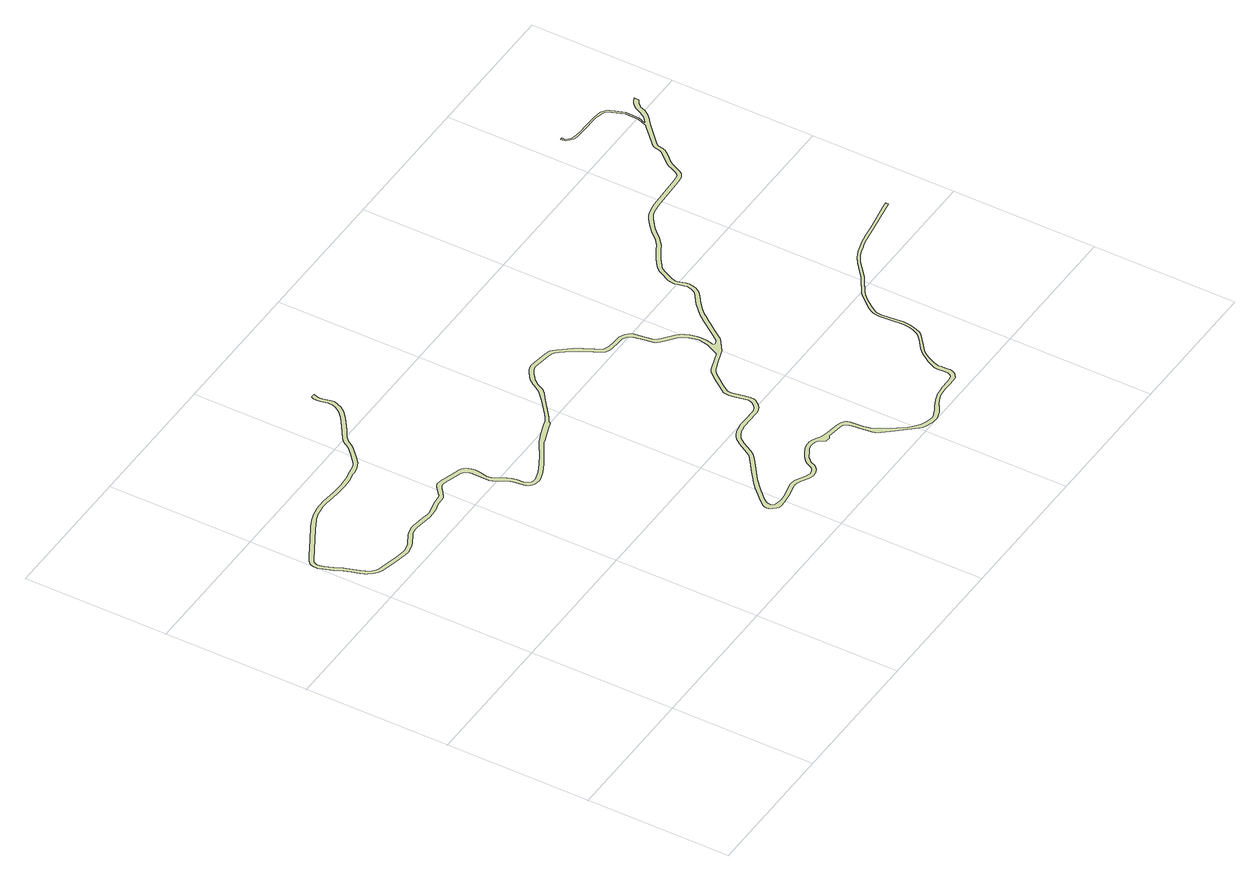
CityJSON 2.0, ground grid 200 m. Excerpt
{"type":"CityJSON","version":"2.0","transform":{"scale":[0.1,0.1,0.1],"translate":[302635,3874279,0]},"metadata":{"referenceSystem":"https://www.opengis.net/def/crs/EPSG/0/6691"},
"CityObjects":{
"landuse1":{"type":"LandUse","attributes":{"class":"215","LandUseDetailAttribute.prefecture":"22","LandUseDetailAttribute.city":"22203","LandUseDetailAttribute.surveyYear":2015},"geometry":[{"type":"MultiSurface","lod":"1","boundaries":[[[0,1,2,3,4,5,6,7,8,9,10,11,12,13,14,15,16,17,18,19,20,21,22,23,24,25,26,27,28,29,30,31,32,33,34,35,36,37,38,39,40,41,42,43,44,45,46,47,48,49,50,51,52,53,54,55,56,57,58,59,60,61,62,63,64,65,66,67,68,69,70,71,72,73,74,75,76,77,78,79,80,81,82,83,84,85,86,87,88,89,90,91,92,93,94,95,96,97,98,99,100,101,102,103,104,105,106,107,108,109,110,111,112,113,114,115,116,117,118,119,120,121,122,123,124,125,126,127,128,129,130,131,132,133,134,135,136,137,138,139,140,141,142,143,144,145,146,147,148,149,150,151,152,153,154,155,156,157,158,159,160,161,162,163,164,165,166,167,168,169,170,171,172,173,174,175,176,177,178,179,180,181,182,183,184,185,186,187,188,189,190,191,192,193,194,195,196,197,198,199,200,201,202,203,204,205,206,207,208,209,210,211,212,213,214,215,216,217,218,219,220,221,222,223,224,225,226,227,228,229,230,231,232,233,234,235,236,237,238,239,240,241,242,243,244,245,246,247,248,249,250,251,252,253,254,255,256,257,258,259,260,261,262,263,264,265,266,267,268,269,270,271,272,273,274,275,276,277,278,279,280,281,282,283,284,285,286,287,288,289,290,291,292,293,294,295,296,297,298,299,300,301,302,303,304,305,306,307,308,309,310,311,312,313,314,315,316,317,318,319,320,321,322,323,324,325,326,327,328,329,330,331,332,333,334,335,336,337,338,339,340,341,342,343,344,345,346,347,348,349,350,351,352,353,354,355,356,357,358,359,360,361,362,363,364,365,366,367,368,369,370,371,372,373,374,375,376,377,378,379,380,381,382,383,384,385,386,387,388,389,390,391,392,393,394,395,396,397,398,399,400,401,402,403,404,405,406,407,408,409,410,411,412,413,414,415,416,417,418,419,420,421,422,423,424,425,426,427,428,429,430,431,432,433,434,435,436,437,438,439,440,441,442,443,444,445,446,447,448,449,450,451,452,453,454,455,456,457,458,459,460,461,462,463,464,465,466,467,468,469,470,471,472,473,474,475,476,477,478,479,480,481,482,483,484,485,486,487,488,489,490,491,492,493,494,495,496,497,498,499,500,501,502,503,504,505,506,507,508,509,510,511,512,513,514,515,516,517,518,519,520,521,522,523,524,525,526,527,528,529,530,531,532,533,534,535,536,537,538,539,540,541,542,543,544,545,546,547,548,549,550,551,552,553,554,555,556,557,558,559,560,561,562,563,564,565,566,567,568,569,570,571,572,573,574,575,576,577,578,579,580,581,582,583,584,585,586,587,588,589,590,591,592,593,594,595,596,597,598,599,600,601,602,603,604,605,606,607,608,609,610,611,612,613,614,615,616,617,618,619,620,621,622,623,624,625,626,627,628,629,630,631,632,633,634,635,636,637,638,639,640,641,642,643,644,645,646,647,648,649,650,651,652,653,654,655,656,657,658,659,660,661,662,663,664,665,666,667,668,669,670,671,672,673,674,675,676,677,678,679,680,681,682,683,684,685,686,687,688,689,690,691,692,693,694,695,696,697,698,699,700,701,702,703,704,705,706,707,708,709,710,711,712,713,714,715,716,717,718,719,720,721,722,723,724,725,726,727,728,729,730,731,732,733,734,735,736,737,738,739,740,741,742,743,744,745,746,747,748,749,750,751,752,753,754,755,756,757,758,759,760,761,762,763,764,765,766,767,768,769,770,771,772,773,774,775,776,777,778,779,780,781,782,783,784,785,786,787,788,789,790,791,792,793,794,795,796,797,798,799,800,801,802,803,804,805,806,807,808,809,810,811,812,813,814,815,816,817,818,819,820,821,822,823,824,825,826,827,828,829,830,831,832,833,834,835,836,837,838,839,840,841,842,843,844,845,846,847,848,849,850,851,852,853,854,855,856]]]}]}
},
"vertices":[
[147,4829,0],[148,4834,0],[120,4894,0],[80,5001,0],[63,5056,0],[59,5079,0],[59,5088,0],[63,5103,0],[82,5144,0],[112,5167,0],[610,5442,0],[761,5520,0],[768,5523,0],[806,5538,0],[857,5552,0],[877,5556,0],[968,5572,0],[1015,5576,0],[1108,5575,0],[1153,5570,0],[1323,5549,0],[1475,5545,0],[1559,5549,0],[1627,5557,0],[1723,5573,0],[1758,5579,0],[1844,5595,0],[1892,5611,0],[1933,5634,0],[1998,5685,0],[2075,5758,0],[2165,5849,0],[2230,5947,0],[2247,5964,0],[2291,6000,0],[2388,6064,0],[2515,6149,0],[2578,6196,0],[2658,6266,0],[2695,6308,0],[2722,6347,0],[2748,6401,0],[2759,6433,0],[2764,6468,0],[2758,6527,0],[2734,6617,0],[2730,6654,0],[2736,6692,0],[2756,6746,0],[2700,6747,0],[2684,6706,0],[2681,6687,0],[2676,6655,0],[2682,6607,0],[2705,6517,0],[2707,6503,0],[2708,6451,0],[2686,6395,0],[2647,6334,0],[2620,6303,0],[2554,6245,0],[2422,6151,0],[2235,6023,0],[2210,6003,0],[2188,5980,0],[2124,5882,0],[2038,5796,0],[1963,5726,0],[1903,5678,0],[1870,5659,0],[1831,5647,0],[1797,5640,0],[1749,5632,0],[1620,5609,0],[1555,5602,0],[1475,5599,0],[1314,5602,0],[1118,5628,0],[1014,5629,0],[961,5625,0],[845,5604,0],[789,5588,0],[734,5567,0],[626,5513,0],[416,5396,0],[161,5258,0],[82,5210,0],[45,5183,0],[33,5168,0],[15,5132,0],[6,5094,0],[6,5074,0],[11,5044,0],[29,4984,0],[76,4861,0],[104,4802,0],[129,4748,0],[161,4655,0],[192,4551,0],[211,4501,0],[228,4469,0],[274,4414,0],[322,4372,0],[350,4357,0],[398,4340,0],[498,4315,0],[577,4298,0],[672,4277,0],[769,4259,0],[817,4253,0],[843,4253,0],[894,4262,0],[966,4283,0],[1001,4297,0],[1134,4372,0],[1159,4382,0],[1211,4394,0],[1238,4397,0],[1292,4396,0],[1519,4362,0],[1593,4360,0],[1680,4372,0],[1768,4393,0],[1800,4397,0],[1867,4401,0],[1917,4407,0],[1945,4419,0],[2003,4466,0],[2064,4518,0],[2090,4533,0],[2114,4536,0],[2128,4537,0],[2176,4530,0],[2340,4482,0],[2413,4455,0],[2458,4423,0],[2475,4398,0],[2487,4365,0],[2492,4335,0],[2489,4308,0],[2480,4162,0],[2485,4092,0],[2500,4054,0],[2560,3953,0],[2585,3910,0],[2605,3860,0],[2608,3848,0],[2628,3690,0],[2636,3654,0],[2662,3614,0],[2703,3583,0],[2745,3570,0],[2788,3565,0],[2836,3571,0],[2942,3609,0],[3084,3678,0],[3228,3760,0],[3389,3858,0],[3433,3884,0],[3464,3891,0],[3672,3964,0],[3772,4000,0],[3786,4012,0],[3798,4032,0],[3822,4046,0],[3862,4071,0],[4148,4299,0],[4214,4347,0],[4224,4357,0],[4245,4379,0],[4265,4402,0],[4316,4492,0],[4321,4501,0],[4359,4556,0],[4387,4586,0],[4397,4595,0],[4470,4652,0],[4481,4660,0],[4515,4680,0],[4545,4691,0],[4573,4697,0],[4590,4697,0],[4650,4686,0],[4736,4673,0],[4839,4661,0],[4882,4651,0],[4891,4648,0],[4923,4626,0],[4957,4588,0],[5049,4467,0],[5115,4365,0],[5187,4225,0],[5230,4147,0],[5264,4104,0],[5305,4081,0],[5346,4069,0],[5390,4062,0],[5462,4059,0],[5547,4056,0],[5572,4051,0],[5594,4043,0],[5626,4021,0],[5650,3998,0],[5663,3980,0],[5688,3862,0],[5718,3689,0],[5738,3654,0],[5766,3624,0],[5814,3584,0],[5935,3488,0],[5961,3456,0],[5982,3423,0],[6008,3364,0],[6029,3291,0],[6034,3239,0],[6028,3181,0],[6017,3113,0],[5928,2926,0],[5695,2851,0],[5679,2845,0],[5641,2830,0],[5617,2814,0],[5532,2720,0],[5374,2516,0],[5356,2486,0],[5346,2442,0],[5346,2397,0],[5356,2325,0],[5371,2243,0],[5390,2152,0],[5386,2115,0],[5364,2072,0],[5311,2020,0],[5258,1998,0],[5216,1992,0],[5202,1991,0],[5085,1994,0],[4939,1995,0],[4869,1984,0],[4816,1972,0],[4769,1951,0],[4722,1921,0],[4711,1912,0],[4690,1893,0],[4663,1860,0],[4636,1818,0],[4548,1669,0],[4526,1632,0],[4511,1613,0],[4456,1569,0],[4423,1544,0],[4268,1429,0],[4189,1370,0],[4102,1298,0],[4033,1236,0],[3859,1058,0],[3847,1044,0],[3806,987,0],[3794,959,0],[3789,932,0],[3793,902,0],[3816,859,0],[3846,822,0],[3875,804,0],[3911,795,0],[3980,796,0],[4014,800,0],[4144,817,0],[4268,845,0],[4311,852,0],[4340,851,0],[4382,843,0],[4438,818,0],[4525,771,0],[4563,754,0],[4595,746,0],[4627,748,0],[4663,756,0],[4714,778,0],[4740,803,0],[4766,842,0],[4797,907,0],[4816,930,0],[4864,974,0],[4928,1011,0],[4991,1043,0],[5052,1061,0],[5083,1060,0],[5109,1058,0],[5144,1045,0],[5180,1016,0],[5188,1006,0],[5207,982,0],[5227,951,0],[5229,948,0],[5247,942,0],[5273,937,0],[5288,941,0],[5320,961,0],[5335,962,0],[5422,950,0],[5536,934,0],[5577,920,0],[5599,904,0],[5613,877,0],[5627,814,0],[5641,729,0],[5649,616,0],[5659,550,0],[5673,513,0],[5702,453,0],[5777,364,0],[5954,165,0],[6021,99,0],[6050,70,0],[6083,52,0],[6192,10,0],[6203,8,0],[6243,3,0],[6271,2,0],[6315,11,0],[6390,40,0],[6459,80,0],[6532,127,0],[6572,148,0],[6626,170,0],[6677,186,0],[6735,192,0],[6810,199,0],[6904,197,0],[7045,199,0],[7104,243,0],[7116,258,0],[7130,297,0],[7138,334,0],[7137,388,0],[7132,455,0],[7131,489,0],[7137,525,0],[7159,590,0],[7200,669,0],[7246,740,0],[7286,786,0],[7318,816,0],[7360,847,0],[7452,920,0],[7492,952,0],[7516,975,0],[7544,1016,0],[7568,1069,0],[7587,1120,0],[7597,1166,0],[7604,1229,0],[7607,1287,0],[7599,1379,0],[7580,1576,0],[7584,1632,0],[7594,1663,0],[7619,1707,0],[7656,1765,0],[7742,1869,0],[7806,1939,0],[7859,1980,0],[7880,1993,0],[7993,2063,0],[8078,2119,0],[8163,2187,0],[8292,2298,0],[8343,2333,0],[8405,2366,0],[8462,2390,0],[8552,2418,0],[8584,2426,0],[8664,2443,0],[8679,2447,0],[8822,2472,0],[9385,2561,0],[9392,2562,0],[9393,2601,0],[9300,2586,0],[9113,2551,0],[9050,2543,0],[8900,2520,0],[8752,2498,0],[8609,2469,0],[8542,2453,0],[8450,2424,0],[8390,2399,0],[8357,2381,0],[8325,2364,0],[8270,2327,0],[8140,2215,0],[8057,2147,0],[7974,2093,0],[7861,2024,0],[7818,1997,0],[7781,1965,0],[7627,1786,0],[7588,1726,0],[7561,1678,0],[7549,1638,0],[7544,1576,0],[7563,1376,0],[7571,1286,0],[7568,1232,0],[7561,1171,0],[7552,1130,0],[7534,1083,0],[7513,1034,0],[7489,999,0],[7468,979,0],[7430,948,0],[7339,876,0],[7295,844,0],[7260,811,0],[7217,761,0],[7169,687,0],[7137,640,0],[7103,580,0],[7077,519,0],[7069,472,0],[7068,434,0],[7074,387,0],[7079,337,0],[7074,310,0],[7058,280,0],[7035,258,0],[7007,249,0],[6923,246,0],[6811,244,0],[6730,234,0],[6676,226,0],[6625,213,0],[6568,194,0],[6518,170,0],[6464,142,0],[6402,111,0],[6365,90,0],[6324,73,0],[6287,63,0],[6260,61,0],[6219,66,0],[6174,77,0],[6105,104,0],[6044,143,0],[5954,224,0],[5877,326,0],[5808,428,0],[5771,486,0],[5737,541,0],[5717,588,0],[5703,636,0],[5693,700,0],[5688,780,0],[5676,883,0],[5666,917,0],[5653,933,0],[5602,967,0],[5554,984,0],[5466,997,0],[5363,1012,0],[5293,1030,0],[5270,1038,0],[5237,1052,0],[5201,1073,0],[5128,1108,0],[5097,1113,0],[5086,1113,0],[5045,1114,0],[4971,1093,0],[4902,1058,0],[4833,1017,0],[4777,967,0],[4752,936,0],[4719,869,0],[4699,837,0],[4684,824,0],[4647,807,0],[4620,801,0],[4600,800,0],[4581,805,0],[4549,819,0],[4462,866,0],[4399,894,0],[4345,904,0],[4308,905,0],[4258,897,0],[4117,866,0],[4018,852,0],[3946,857,0],[3907,870,0],[3885,879,0],[3867,902,0],[3866,937,0],[3873,969,0],[3903,1028,0],[4028,1160,0],[4181,1296,0],[4339,1416,0],[4489,1526,0],[4549,1575,0],[4570,1602,0],[4594,1642,0],[4682,1790,0],[4706,1829,0],[4729,1855,0],[4754,1878,0],[4794,1903,0],[4833,1921,0],[4879,1932,0],[4943,1942,0],[5084,1941,0],[5204,1938,0],[5248,1941,0],[5294,1951,0],[5329,1968,0],[5372,1999,0],[5408,2041,0],[5433,2081,0],[5443,2120,0],[5444,2157,0],[5424,2253,0],[5402,2369,0],[5398,2416,0],[5400,2446,0],[5403,2459,0],[5419,2486,0],[5464,2552,0],[5573,2687,0],[5616,2740,0],[5650,2772,0],[5666,2783,0],[5698,2795,0],[5797,2832,0],[5924,2868,0],[6005,2895,0],[6136,2989,0],[6188,3033,0],[6279,3153,0],[6369,3277,0],[6405,3327,0],[6463,3403,0],[6487,3434,0],[6551,3503,0],[6632,3574,0],[6738,3651,0],[6797,3701,0],[6824,3735,0],[6843,3773,0],[6860,3824,0],[6867,3876,0],[6860,3923,0],[6840,4001,0],[6832,4034,0],[6832,4055,0],[6835,4082,0],[6845,4115,0],[6917,4262,0],[6934,4291,0],[6948,4311,0],[6989,4345,0],[7086,4414,0],[7227,4499,0],[7304,4541,0],[7364,4586,0],[7417,4635,0],[7500,4728,0],[7554,4781,0],[7630,4843,0],[7690,4885,0],[7730,4911,0],[7775,4926,0],[7824,4937,0],[7918,4950,0],[8297,4964,0],[8425,4969,0],[8511,4981,0],[8550,4999,0],[8580,5021,0],[8604,5057,0],[8647,5146,0],[8670,5196,0],[8688,5227,0],[8706,5251,0],[8775,5324,0],[8823,5378,0],[8844,5408,0],[8860,5451,0],[8872,5506,0],[8880,5532,0],[8885,5542,0],[8914,5573,0],[9123,5773,0],[9142,5791,0],[9189,5834,0],[9234,5869,0],[9257,5888,0],[9288,5912,0],[9311,5944,0],[9315,5950,0],[9325,5964,0],[9330,5970,0],[9349,6001,0],[9370,6049,0],[9371,6051,0],[9372,6054,0],[9386,6083,0],[9392,6092,0],[9411,6111,0],[9418,6118,0],[9425,6125,0],[9436,6136,0],[9462,6153,0],[9482,6164,0],[9484,6233,0],[9483,6232,0],[9432,6206,0],[9403,6187,0],[9375,6163,0],[9351,6139,0],[9334,6114,0],[9317,6079,0],[9296,6030,0],[9269,5986,0],[9243,5952,0],[9158,5879,0],[9153,5875,0],[9172,5929,0],[9191,5968,0],[9195,5990,0],[9198,6030,0],[9204,6185,0],[9170,6271,0],[9156,6308,0],[9130,6371,0],[9113,6401,0],[9095,6418,0],[9052,6443,0],[9015,6453,0],[9009,6454,0],[8939,6465,0],[8715,6471,0],[8631,6473,0],[8540,6479,0],[8489,6490,0],[8463,6495,0],[8427,6521,0],[8404,6544,0],[8397,6556,0],[8393,6579,0],[8394,6604,0],[8368,6605,0],[8367,6575,0],[8373,6548,0],[8382,6531,0],[8411,6501,0],[8452,6472,0],[8475,6463,0],[8525,6454,0],[8630,6447,0],[8937,6439,0],[8969,6434,0],[9028,6422,0],[9043,6418,0],[9057,6411,0],[9086,6391,0],[9092,6385,0],[9096,6377,0],[9181,6169,0],[9171,5976,0],[9131,5868,0],[9140,5864,0],[9124,5851,0],[9101,5832,0],[8973,5704,0],[8876,5611,0],[8841,5573,0],[8830,5552,0],[8820,5519,0],[8809,5466,0],[8796,5433,0],[8781,5412,0],[8736,5360,0],[8665,5285,0],[8644,5257,0],[8622,5221,0],[8599,5169,0],[8558,5083,0],[8541,5059,0],[8523,5045,0],[8496,5033,0],[8420,5023,0],[8295,5018,0],[7913,5003,0],[7815,4989,0],[7760,4977,0],[7706,4959,0],[7660,4930,0],[7598,4885,0],[7519,4820,0],[7461,4765,0],[7379,4672,0],[7330,4627,0],[7275,4586,0],[7200,4546,0],[7057,4459,0],[6956,4388,0],[6909,4347,0],[6889,4320,0],[6870,4287,0],[6795,4135,0],[6782,4093,0],[6779,4059,0],[6778,4028,0],[6789,3988,0],[6808,3913,0],[6813,3875,0],[6807,3836,0],[6793,3793,0],[6779,3764,0],[6756,3735,0],[6710,3696,0],[6599,3615,0],[6514,3541,0],[6446,3469,0],[6373,3373,0],[6236,3185,0],[6149,3070,0],[6128,3053,0],[6094,3034,0],[6075,3034,0],[6065,3037,0],[6057,3056,0],[6070,3100,0],[6082,3174,0],[6088,3239,0],[6082,3301,0],[6059,3383,0],[6030,3449,0],[6005,3487,0],[5974,3527,0],[5849,3626,0],[5804,3663,0],[5782,3686,0],[5769,3709,0],[5761,3745,0],[5734,3918,0],[5722,3978,0],[5711,4007,0],[5691,4034,0],[5660,4064,0],[5618,4091,0],[5587,4103,0],[5553,4109,0],[5464,4113,0],[5395,4116,0],[5358,4122,0],[5326,4131,0],[5300,4146,0],[5275,4177,0],[5235,4251,0],[5172,4377,0],[5110,4476,0],[4994,4628,0],[4959,4667,0],[4926,4692,0],[4897,4703,0],[4848,4714,0],[4743,4726,0],[4659,4740,0],[4595,4751,0],[4567,4752,0],[4530,4743,0],[4492,4730,0],[4451,4706,0],[4394,4665,0],[4348,4625,0],[4316,4589,0],[4289,4549,0],[4275,4529,0],[4231,4447,0],[4213,4422,0],[4085,4305,0],[3891,4144,0],[3842,4108,0],[3781,4077,0],[3755,4067,0],[3707,4049,0],[3543,3993,0],[3479,3966,0],[3423,3941,0],[3361,3904,0],[3201,3806,0],[3059,3726,0],[2921,3659,0],[2824,3624,0],[2788,3619,0],[2757,3623,0],[2729,3632,0],[2702,3652,0],[2687,3676,0],[2676,3724,0],[2668,3820,0],[2658,3876,0],[2634,3933,0],[2607,3981,0],[2549,4078,0],[2538,4106,0],[2534,4130,0],[2534,4156,0],[2552,4260,0],[2560,4340,0],[2557,4393,0],[2546,4429,0],[2520,4466,0],[2492,4490,0],[2464,4505,0],[2355,4534,0],[2170,4594,0],[2125,4601,0],[2100,4600,0],[2070,4588,0],[2031,4560,0],[1968,4507,0],[1927,4470,0],[1902,4459,0],[1862,4455,0],[1795,4451,0],[1758,4446,0],[1669,4425,0],[1591,4409,0],[1558,4408,0],[1505,4419,0],[1295,4449,0],[1236,4450,0],[1203,4447,0],[1143,4433,0],[1111,4420,0],[978,4345,0],[949,4333,0],[883,4314,0],[839,4306,0],[820,4306,0],[777,4312,0],[683,4329,0],[445,4383,0],[413,4391,0],[372,4406,0],[353,4416,0],[312,4451,0],[272,4499,0],[259,4523,0],[242,4568,0],[238,4583,0],[186,4751,0],[171,4783,0],[149,4830,0]
]}
